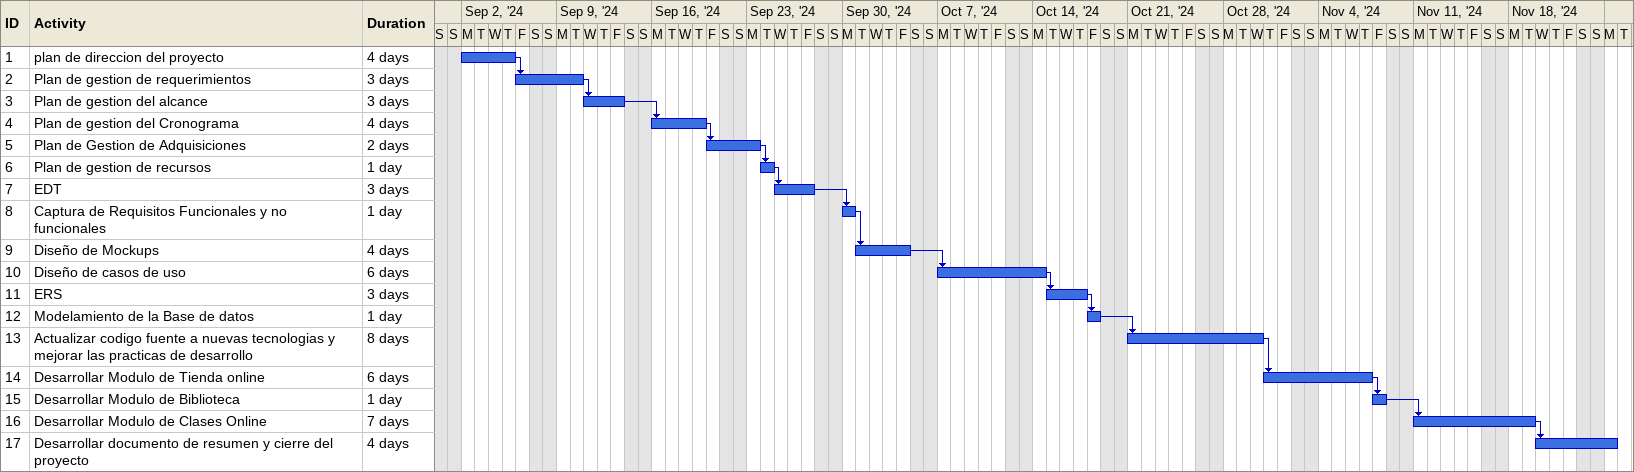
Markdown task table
| ID | Task | Duration | Start | Finish | Predecessors |
|---|---|---|---|---|---|
| 1 | plan de direccion del proyecto | 4d | 2024-09-02 | 2024-09-05 |  |
| 2 | Plan de gestion de requerimientos | 3d | 2024-09-06 | 2024-09-10 | 1 |
| 3 | Plan de gestion del alcance | 3d | 2024-09-11 | 2024-09-13 | 2 |
| 4 | Plan de gestion del Cronograma | 4d | 2024-09-16 | 2024-09-19 | 3 |
| 5 | Plan de Gestion de Adquisiciones | 2d | 2024-09-20 | 2024-09-23 | 4 |
| 6 | Plan de gestion de recursos | 1d | 2024-09-24 | 2024-09-24 | 5 |
| 7 | EDT | 3d | 2024-09-25 | 2024-09-27 | 6 |
| 8 | Captura de Requisitos Funcionales y no funcionales | 1d | 2024-09-30 | 2024-09-30 | 7 |
| 9 | Diseño de Mockups | 4d | 2024-10-01 | 2024-10-04 | 8 |
| 10 | Diseño de casos de uso | 6d | 2024-10-07 | 2024-10-14 | 9 |
| 11 | ERS | 3d | 2024-10-15 | 2024-10-17 | 10 |
| 12 | Modelamiento de la Base de datos | 1d | 2024-10-18 | 2024-10-18 | 11 |
| 13 | Actualizar codigo fuente a nuevas tecnologias y mejorar las practicas de desarrollo | 8d | 2024-10-21 | 2024-10-30 | 12 |
| 14 | Desarrollar Modulo de Tienda online | 6d | 2024-10-31 | 2024-11-07 | 13 |
| 15 | Desarrollar Modulo de Biblioteca | 1d | 2024-11-08 | 2024-11-08 | 14 |
| 16 | Desarrollar Modulo de Clases Online | 7d | 2024-11-11 | 2024-11-19 | 15 |
| 17 | Desarrollar documento de resumen y cierre del proyecto | 4d | 2024-11-20 | 2024-11-25 | 16 |
